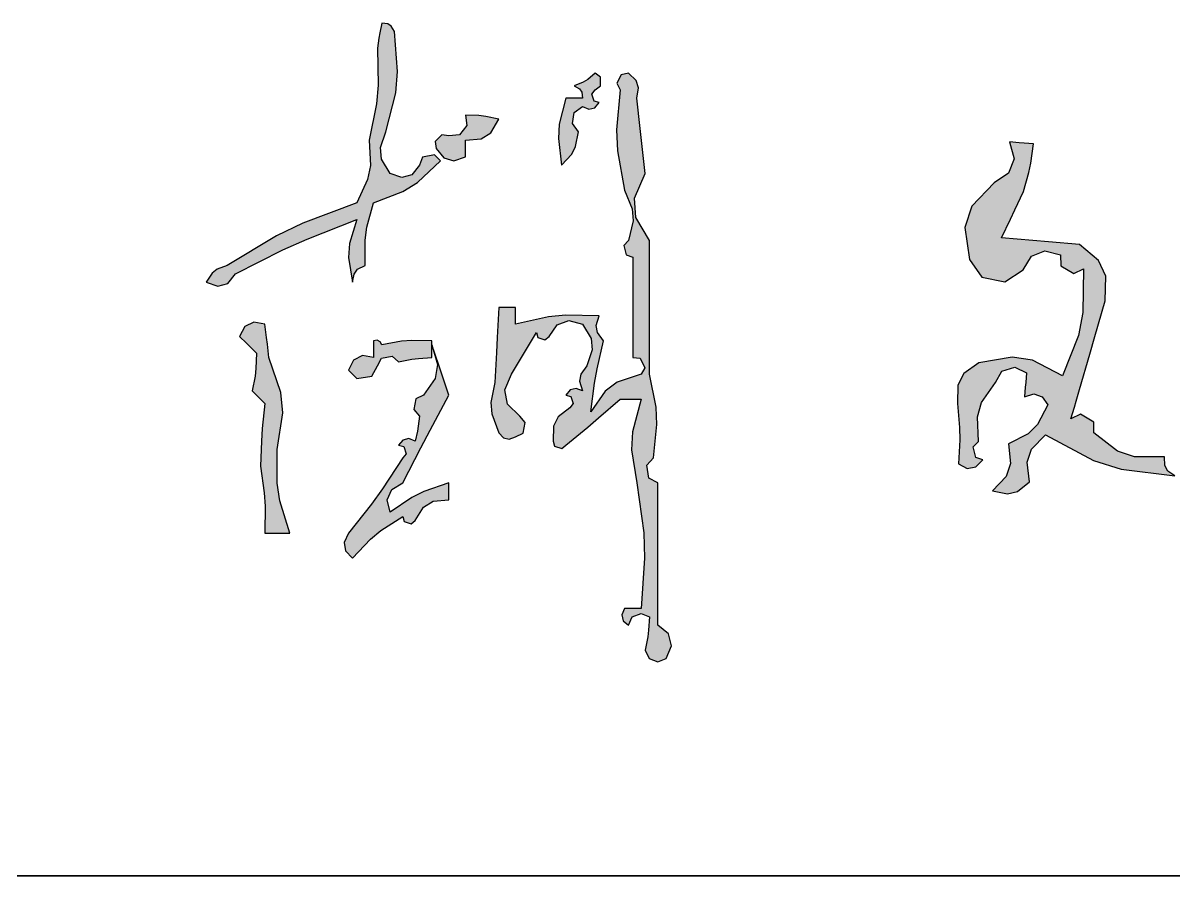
# Model space of a CAD drawing. Extents: x 815029915 to 815825525, y 579155098 to 579748855.
# Drawn here: x 815660487 to 815661588, y 579275181 to 579275998 of the extents above; entities that cross this region are included whole.
import ezdxf

# ---------------------------------------------------------------- set-up
doc = ezdxf.new("R2010")
doc.units = 0
doc.header["$LTSCALE"] = 100
doc.header["$MEASUREMENT"] = 0
doc.layers.add('TK', color=7, linetype='Continuous')
doc.layers.add('签名', color=7, linetype='Continuous')

# ---------------------------------------------------------------- blocks, each defined once
blk = doc.blocks.new('CCIAD-TK-A2-图签')
at = {"layer": 'TK'}
for p, q in [((582.1869927707227, 101.6276953434477), (531.1173481948067, 101.6276953434477)), ((531.1173481948067, 101.6276953434477), (582.1869927707227, 101.6276953434477)), ((531.1173481948067, 101.6276953434477), (582.1869927707227, 101.6276953434477))]:
    blk.add_line(p, q, dxfattribs=at)
blk = doc.blocks.new('fdagdfaf')
h = blk.add_hatch(color=256)
h.paths.add_polyline_path([(4.669371413641366, 7.601334874158645), (4.707513413641364, 7.637297874158643), (4.697558413641366, 7.647378874158643), (4.678094413641365, 7.643485874158643), (4.672782413641364, 7.630351874158641), (4.660110413641365, 7.614586874158642), (4.643249413641366, 7.609769874158643), (4.624160413641366, 7.616459874158643), (4.609992413641366, 7.640520874158642), (4.608091413641366, 7.659529874158642), (4.617214413641366, 7.685920874158658), (4.633596413641366, 7.750796874158648), (4.636523413641365, 7.785931874158642), (4.631106413641365, 7.852624874158643), (4.626051413641366, 7.861273874158646), (4.620196413641366, 7.865176874158644), (4.610268413641365, 7.866516874158643), (4.606727413641363, 7.849991874158631), (4.605332413641361, 7.841621874158635), (4.603322413641366, 7.824840874158634), (4.604203413641366, 7.763469874158649), (4.601364413641365, 7.732233874158638), (4.589430413641367, 7.672028874158642), (4.591219413641364, 7.629564874158645), (4.586575413641365, 7.606347874158642), (4.568592413641366, 7.567837874158643), (4.479099413641363, 7.533979874158642), (4.435352413641369, 7.512811874158644), (4.353265413641365, 7.463647874158643), (4.336586413641363, 7.457458874158642), (4.328234413641368, 7.450777874158643), (4.318535413641365, 7.435863874158644), (4.337624413641365, 7.429172874158643), (4.354485413641366, 7.433989874158644), (4.367157413641365, 7.449755874158643), (4.445991413641374, 7.489528874158641), (4.486448413641361, 7.507664874158642), (4.568592413641365, 7.540053874158644), (4.556616413641366, 7.500038874158641), (4.555088413641367, 7.477113874158645), (4.561646413641366, 7.435863874158643), (4.564181413641364, 7.449521874158641), (4.570081413641365, 7.457389874158643), (4.582484413641366, 7.463647874158643), (4.582437413641365, 7.505692874158648), (4.585315413641366, 7.527273874158641), (4.596376413641365, 7.567837874158643), (4.645417413641367, 7.586362874158644)])
h.paths.add_polyline_path([(4.804757413641364, 7.706758874158643), (4.782801413641366, 7.711198874158643), (4.771562413641364, 7.712603874158644), (4.749189413641365, 7.713704874158643), (4.751282413641366, 7.696037874158643), (4.739100413641364, 7.680809874158643), (4.721405413641365, 7.678974874158643), (4.709746413641366, 7.680711874158643), (4.698829413641366, 7.669795874158643), (4.700567413641365, 7.658135874158644), (4.713239413641366, 7.642370874158643), (4.730100413641365, 7.637553874158644), (4.749189413641366, 7.644243874158643), (4.749189413641366, 7.655357874158644), (4.749189413641366, 7.660914874158643), (4.749189413641366, 7.672028874158643), (4.775294413641365, 7.674385874158643), (4.791199413641366, 7.684325874158644)])
h.paths.add_polyline_path([(4.422726413641366, 7.310834874158646), (4.420160413641374, 7.333087874158582), (4.418770413641368, 7.344203874158691), (4.415780413641365, 7.366402874158643), (4.397416413641366, 7.369590874158643), (4.382571413641366, 7.362168874158644), (4.374103413641365, 7.345564874158644), (4.385217413641366, 7.334451874158643), (4.390774413641365, 7.328894874158643), (4.401887413641365, 7.317780874158642), (4.401010413641366, 7.292636874158634), (4.399605413641363, 7.279990874158631), (4.394941413641366, 7.255266874158643), (4.403277413641366, 7.246931874158643), (4.407444413641366, 7.242763874158643), (4.415780413641367, 7.234428874158644), (4.411698413641369, 7.192859874158666), (4.410306413641364, 7.171980874158628), (4.408833413641366, 7.130237874158645), (4.414979413641365, 7.08612287415864), (4.416385413641366, 7.063638874158638), (4.415780413641367, 7.019101874158643), (4.432450413641366, 7.019101874158643), (4.440785413641365, 7.019101874158643), (4.457456413641365, 7.019101874158643), (4.440969413641365, 7.072818874158644), (4.436617413641366, 7.10183287415865), (4.436618413641365, 7.158022874158635), (4.445697413641366, 7.218723874158643), (4.442602413641365, 7.252765874158642)])
h.paths.add_polyline_path([(4.693621413641365, 7.327505874158643), (4.693621413641365, 7.338618874158643), (4.660171413641365, 7.339320874158643), (4.643140413641365, 7.337901874158643), (4.610268413641366, 7.331672874158643), (4.607251413641366, 7.337103874158642), (4.602531413641366, 7.339463874158644), (4.596376413641366, 7.338618874158643), (4.596376413641366, 7.327505874158643), (4.596376413641366, 7.321948874158643), (4.596376413641365, 7.310834874158643), (4.578013413641365, 7.314022874158643), (4.563168413641366, 7.306600874158643), (4.554700413641364, 7.289996874158644), (4.568580413641365, 7.276091874158643), (4.593891413641366, 7.279707874158643), (4.603322413641356, 7.296942874158636), (4.609614413641366, 7.309635874158643), (4.627363413641365, 7.313185874158643), (4.638052413641364, 7.303888874158643), (4.660080413641368, 7.307958874158643), (4.671269413641363, 7.309356874158643), (4.693621413641365, 7.310834874158643), (4.693621413641365, 7.321948874158643)])
h.paths.add_polyline_path([(4.644998413641367, 7.046885874158643), (4.647164413641366, 7.038370874158643), (4.658995413641366, 7.034426874158643), (4.665836413641366, 7.039939874158644), (4.679395413641367, 7.062371874158644), (4.695299413641364, 7.072312874158643), (4.721405413641365, 7.074669874158643), (4.721405413641365, 7.085783874158643), (4.721405413641365, 7.091340874158643), (4.721405413641365, 7.102453874158644), (4.680214413641363, 7.088504874158642), (4.660035413641368, 7.078414874158646), (4.624160413641365, 7.053831874158643), (4.619322413641365, 7.074430874158643), (4.626745413641365, 7.091750874158643), (4.644998413641365, 7.102453874158644), (4.675152413641301, 7.161012874158545), (4.690435413641323, 7.190188874158637), (4.721405413641365, 7.248320874158642), (4.710291413641366, 7.281661874158643), (4.704734413641367, 7.298331874158643), (4.693621413641368, 7.331672874158628), (4.702961413641365, 7.299188874158646), (4.699100413641364, 7.276019874158642), (4.679729413641366, 7.248320874158644), (4.667035413641364, 7.242028874158644), (4.663485413641365, 7.224280874158644), (4.672782413641366, 7.213590874158643), (4.670773413641364, 7.196809874158629), (4.669378413641366, 7.188439874158657), (4.665836413641366, 7.171914874158643), (4.655242413641366, 7.176272874158643), (4.645349413641366, 7.173799874158643), (4.638052413641365, 7.164968874158643), (4.646567413641365, 7.162802874158643), (4.650511413641367, 7.150971874158643), (4.644998413641369, 7.144129874158648), (4.611269413641373, 7.092476874158637), (4.593129413641361, 7.067360874158635), (4.554700413641367, 7.019101874158648), (4.547746413641366, 7.003697874158644), (4.550073413641366, 6.989741874158643), (4.561646413641366, 6.977425874158643), (4.59138341364137, 7.009036874158644), (4.608543413641366, 7.023336874158642)])
h.paths.add_polyline_path([(4.867271413641365, 7.352510874158645), (4.869437413641367, 7.343995874158643), (4.881268413641365, 7.340052874158643), (4.888109413641367, 7.345564874158643), (4.901641413641365, 7.365069874158644), (4.920658413641366, 7.372200874158643), (4.943678413641366, 7.366402874158643), (4.957846413641365, 7.342341874158642), (4.959747413641365, 7.323332874158644), (4.950624413641364, 7.296942874158645), (4.940704413641363, 7.283259874158642), (4.938731413641366, 7.27142687415864), (4.943678413641365, 7.255266874158643), (4.933083413641366, 7.259625874158643), (4.923190413641365, 7.257151874158643), (4.915893413641364, 7.248320874158643), (4.924408413641365, 7.246154874158643), (4.928352413641364, 7.234323874158643), (4.922839413641372, 7.227482874158645), (4.903039413641366, 7.212464874158645), (4.895189413641364, 7.196764874158644), (4.895055413641365, 7.171914874158649), (4.897221413641364, 7.163399874158644), (4.909052413641366, 7.159455874158643), (4.91589341364139, 7.164968874158636), (4.95222341364143, 7.195280874158702), (4.970284413641352, 7.210563874158649), (5.006192413641366, 7.241374874158644), (5.020084413641365, 7.241374874158644), (5.027030413641366, 7.241374874158644), (5.040922413641366, 7.241374874158644), (5.026723413641364, 7.187578874158651), (5.025214413641364, 7.15739787415864), (5.03397641364136, 7.102453874158651), (5.045334413641365, 7.019832874158634), (5.046753413641364, 6.977267874158646), (5.040922413641365, 6.894073874158643), (5.029808413641366, 6.894073874158643), (5.024251413641366, 6.894073874158643), (5.013138413641365, 6.894073874158643), (5.008779413641365, 6.883478874158643), (5.011252413641366, 6.873585874158644), (5.020084413641366, 6.866288874158643), (5.026407413641365, 6.879849874158643), (5.040883413641366, 6.885639874158644), (5.054814413641366, 6.880180874158643), (5.053336413641366, 6.857829874158637), (5.051938413641361, 6.846640874158607), (5.047868413641366, 6.824612874158644), (5.054191413641366, 6.811052874158643), (5.068667413641366, 6.805261874158643), (5.082598413641365, 6.810720874158643), (5.091315413641365, 6.831908874158643), (5.086369413641366, 6.851695874158644), (5.068706413641365, 6.866288874158644), (5.068706413641365, 6.960754874158643), (5.068706413641365, 7.007987874158643), (5.068706413641366, 7.102453874158644), (5.053804413641366, 7.110425874158643), (5.050249413641366, 7.131755874158644), (5.061760413641366, 7.144129874158645), (5.067200413641366, 7.199501874158643), (5.065750413641367, 7.228498874158648), (5.054814413641365, 7.283050874158639), (5.054814413641365, 7.371959874158643), (5.054814413641365, 7.416414874158644), (5.054814413641365, 7.505323874158642), (5.032063413641365, 7.543616874158643), (5.030062413641366, 7.575632874158643), (5.047868413641366, 7.616459874158645), (5.042311413641366, 7.666471874158644), (5.039533413641365, 7.691476874158643), (5.033976413641366, 7.741488874158644), (5.036654413641364, 7.758855874158641), (5.032646413641364, 7.770877874158644), (5.020084413641365, 7.783164874158643), (5.007924413641365, 7.780608874158643), (5.000940413641367, 7.766641874158643), (5.006192413641365, 7.755380874158642), (5.000101413641365, 7.688919874158646), (5.001539413641366, 7.654399874158646), (5.013138413641363, 7.588675874158643), (5.025965413641367, 7.557776874158642), (5.027620413641365, 7.537920874158643), (5.020084413641366, 7.505323874158645), (5.012475413641365, 7.496759874158643), (5.016286413641367, 7.481514874158643), (5.027030413641365, 7.477539874158643), (5.027030413641366, 7.410857874158643), (5.027030413641366, 7.377516874158643), (5.027030413641367, 7.310834874158643), (5.039384413641366, 7.309505874158643), (5.047271413641365, 7.293731874158643), (5.040922413641365, 7.283050874158643), (5.001408413641364, 7.269802874158643), (4.981352413641364, 7.254760874158643), (4.957570413641365, 7.220536874158642), (4.963819413641364, 7.268090874158654), (4.968003413641367, 7.291798874158646), (4.978408413641366, 7.338618874158642), (4.968488413641363, 7.352301874158644), (4.966515413641365, 7.364134874158642), (4.971462413641366, 7.380294874158643), (4.915627413641365, 7.381408874158643), (4.887049413641365, 7.378550874158643), (4.832541413641365, 7.366402874158643), (4.832541413641366, 7.377516874158643), (4.832541413641366, 7.383073874158643), (4.832541413641365, 7.394186874158643), (4.821427413641365, 7.394186874158643), (4.815871413641366, 7.394186874158643), (4.804757413641366, 7.394186874158643), (4.801993413641366, 7.344174874158643), (4.800604413641366, 7.319169874158643), (4.797811413641366, 7.269158874158637), (4.791579413641365, 7.236287874158644), (4.793170413641364, 7.217192874158642), (4.804757413641366, 7.185806874158644), (4.812403413641364, 7.177275874158643), (4.821780413641365, 7.174931874158643), (4.832541413641365, 7.178860874158643), (4.845150413641365, 7.185319874158643), (4.848642413641364, 7.202777874158643), (4.83948741364137, 7.213590874158639), (4.819226413641365, 7.233396874158642), (4.814510413641364, 7.256974874158641), (4.825595413641365, 7.283050874158647), (4.842266413641365, 7.310834874158643), (4.850601413641366, 7.324726874158643)])
h.paths.add_polyline_path([(4.936731413641365, 7.685920874158644), (4.926980413641364, 7.699723874158643), (4.929976413641366, 7.717702874158643), (4.943678413641365, 7.727596874158643), (4.954272413641367, 7.723237874158643), (4.964165413641365, 7.725710874158644), (4.971462413641365, 7.734542874158643), (4.962947413641366, 7.736707874158643), (4.959003413641366, 7.748538874158643), (4.964516413641369, 7.755380874158644), (4.973335413641365, 7.762142874158643), (4.973335413641365, 7.776402874158644), (4.964516413641366, 7.783164874158643), (4.952328413641364, 7.772491874158643), (4.944939413641368, 7.768057874158644), (4.929785413641365, 7.762326874158643), (4.938434413641366, 7.757271874158643), (4.942338413641367, 7.75141587415864), (4.943678413641365, 7.741488874158644), (4.932564413641366, 7.741488874158644), (4.927007413641366, 7.741488874158644), (4.915893413641365, 7.741488874158644), (4.905104413641366, 7.698273874158645), (4.903622413641364, 7.674573874158643), (4.908947413641366, 7.630351874158643), (4.925639413641365, 7.648762874158642), (4.932018413641364, 7.661520874158642)])
blk.add_hatch(color=256).paths.add_polyline_path([(5.661752673798343, 7.555926201616826), (5.676399064547308, 7.58681353452545), (5.684895692536822, 7.617930148060692), (5.688252669559695, 7.633818422423309), (5.693067569015984, 7.665712668138696), (5.677121068174516, 7.667052876447714), (5.669147100283219, 7.667723040901347), (5.653199164500618, 7.669063369808613), (5.660498376318101, 7.640866290544912), (5.651552737241342, 7.617251234865595), (5.627401234320578, 7.600969012741682), (5.590420706609795, 7.562476137569194), (5.578947321162037, 7.526735459041879), (5.586610029908575, 7.473908289378048), (5.60723520963259, 7.444123037122099), (5.645095146690483, 7.436665153212802), (5.675476264650669, 7.456402109491891), (5.689629759466516, 7.479206646161638), (5.711826540809188, 7.488066498307592), (5.737793453215536, 7.481278674716428), (5.738209063713112, 7.463389822513545), (5.759894101762324, 7.45017000444359), (5.775986386297699, 7.457992335847692), (5.775005594847295, 7.385540585680427), (5.767545431809141, 7.347670724632828), (5.740974026525388, 7.280259866363508), (5.691163791094127, 7.306190188733265), (5.65762076486018, 7.311435563853939), (5.602270851197954, 7.301954543935305), (5.577290277160328, 7.284507904794004), (5.567004108461994, 7.265162998299633), (5.566505819889072, 7.234697862285857), (5.570109727423977, 7.194651030888651), (5.570432137951325, 7.174329277042546), (5.568096166843121, 7.134189175579963), (5.58277224548034, 7.126656649349991), (5.59726779253997, 7.129012059731659), (5.608802246775962, 7.140805575038885), (5.596844818207975, 7.144939116663388), (5.592613643159481, 7.162391424124721), (5.601348171899561, 7.17154455384289), (5.599565937155029, 7.212306775600666), (5.606413389905759, 7.236008576574153), (5.629659128332033, 7.269540214296338), (5.640367573350563, 7.288235473386807), (5.661839600615878, 7.294799316694938), (5.681169984811202, 7.28528603946663), (5.679829655903935, 7.269338103684029), (5.679159612048549, 7.261365570733864), (5.677819283141284, 7.245417634951264), (5.693548172229226, 7.250394804944414), (5.707445684824215, 7.245651682125836), (5.716851447180305, 7.232099711554257), (5.699522287681699, 7.199536128425916), (5.683989637537076, 7.184221727933935), (5.651183677543766, 7.167356176755493), (5.654803227467356, 7.134562315738841), (5.647457920452952, 7.113035289655625), (5.624547951348003, 7.089293283618584), (5.649362877255967, 7.084342149969335), (5.666237010020097, 7.088434057182656), (5.686027464495393, 7.104202747714282), (5.682407793973557, 7.136995173789798), (5.689753100987957, 7.158522199873007), (5.712663070092908, 7.182264205910053), (5.792374597572447, 7.139910549934135), (5.838205288872018, 7.125365186038083), (5.927750917840022, 7.113999841081299), (5.915951171032241, 7.122296402154818), (5.911055263569288, 7.13116879805738), (5.910329741834779, 7.145576495302782), (5.860841256981882, 7.145675041837111), (5.832464467182817, 7.155357579144016), (5.793237554541118, 7.185529903699062), (5.792820388504165, 7.203417441559053), (5.771135350454955, 7.216637259629007), (5.755044500860713, 7.208814807626658), (5.760706118170754, 7.228413987956648), (5.763536926825774, 7.238213578121642), (5.769199979076953, 7.257812637853386), (5.78618626594821, 7.31661005824511), (5.794680126854409, 7.346008708141846), (5.811666413725666, 7.40480612853357), (5.812806304768815, 7.445983163094656), (5.800965082609443, 7.472270079599287), (5.76937010743702, 7.498699850721673), (5.717540033614135, 7.503055859371162), (5.691626431643829, 7.505233743097661), (5.639796357820948, 7.509589751747151), (5.654432945178453, 7.540480798725764)])
for p, q in [((4.610268413641366, 7.866516874158643), (4.606727413641366, 7.849991874158643)), ((4.620196413641365, 7.865176874158644), (4.610268413641366, 7.866516874158643)), ((4.626051413641365, 7.861273874158644), (4.620196413641365, 7.865176874158644)), ((4.631106413641366, 7.852624874158644), (4.626051413641365, 7.861273874158644)), ((4.605332413641365, 7.841621874158643), (4.603322413641365, 7.824840874158643)), ((4.606727413641366, 7.849991874158643), (4.605332413641365, 7.841621874158643)), ((4.636523413641365, 7.785931874158643), (4.631106413641366, 7.852624874158644)), ((4.603322413641365, 7.824840874158643), (4.604203413641365, 7.763469874158643)), ((4.633596413641365, 7.750796874158643), (4.636523413641365, 7.785931874158643)), ((4.964516413641366, 7.783164874158643), (4.952328413641366, 7.772491874158643)), ((4.973335413641365, 7.776402874158643), (4.964516413641366, 7.783164874158643)), ((5.020084413641365, 7.783164874158643), (5.007924413641366, 7.780608874158643)), ((5.032646413641366, 7.770877874158643), (5.020084413641365, 7.783164874158643)), ((4.604203413641365, 7.763469874158643), (4.601364413641365, 7.732233874158643)), ((4.944939413641366, 7.768057874158644), (4.929785413641365, 7.762326874158643)), ((4.952328413641366, 7.772491874158643), (4.944939413641366, 7.768057874158644)), ((4.973335413641365, 7.762142874158643), (4.973335413641365, 7.776402874158643)), ((5.007924413641366, 7.780608874158643), (5.000940413641366, 7.766641874158643)), ((5.000940413641366, 7.766641874158643), (5.006192413641365, 7.755380874158643)), ((5.036654413641365, 7.758855874158643), (5.032646413641366, 7.770877874158643)), ((4.617214413641365, 7.685920874158644), (4.633596413641365, 7.750796874158643)), ((4.929785413641365, 7.762326874158643), (4.938434413641366, 7.757271874158643)), ((4.938434413641366, 7.757271874158643), (4.942338413641366, 7.751415874158643)), ((4.942338413641366, 7.751415874158643), (4.943678413641365, 7.741488874158644)), ((4.959003413641366, 7.748538874158643), (4.964516413641366, 7.755380874158643)), ((4.962947413641366, 7.736707874158643), (4.959003413641366, 7.748538874158643)), ((4.964516413641366, 7.755380874158643), (4.973335413641365, 7.762142874158643)), ((5.006192413641365, 7.755380874158643), (5.000101413641366, 7.688919874158643)), ((5.033976413641366, 7.741488874158644), (5.036654413641365, 7.758855874158643)), ((4.601364413641365, 7.732233874158643), (4.589430413641367, 7.672028874158643)), ((4.915893413641365, 7.741488874158644), (4.905104413641366, 7.698273874158643)), ((4.927007413641366, 7.741488874158644), (4.915893413641365, 7.741488874158644)), ((4.932564413641366, 7.741488874158644), (4.927007413641366, 7.741488874158644)), ((4.929976413641366, 7.717702874158643), (4.943678413641365, 7.727596874158643)), ((4.943678413641365, 7.741488874158644), (4.932564413641366, 7.741488874158644)), ((4.943678413641365, 7.727596874158643), (4.954272413641366, 7.723237874158643)), ((4.954272413641366, 7.723237874158643), (4.964165413641366, 7.725710874158644)), ((4.971462413641365, 7.734542874158643), (4.962947413641366, 7.736707874158643)), ((4.964165413641366, 7.725710874158644), (4.971462413641365, 7.734542874158643)), ((5.039533413641365, 7.691476874158643), (5.033976413641366, 7.741488874158644)), ((4.771562413641366, 7.712603874158644), (4.749189413641366, 7.713704874158643)), ((4.749189413641366, 7.713704874158643), (4.751282413641366, 7.696037874158643)), ((4.782801413641366, 7.711198874158643), (4.771562413641366, 7.712603874158644)), ((4.804757413641365, 7.706758874158643), (4.782801413641366, 7.711198874158643)), ((4.791199413641365, 7.684325874158643), (4.804757413641365, 7.706758874158643)), ((4.926980413641365, 7.699723874158643), (4.929976413641366, 7.717702874158643)), ((4.751282413641366, 7.696037874158643), (4.739100413641365, 7.680809874158643)), ((4.905104413641366, 7.698273874158643), (4.903622413641365, 7.674573874158643)), ((4.936731413641365, 7.685920874158644), (4.926980413641365, 7.699723874158643)), ((5.000101413641366, 7.688919874158643), (5.001539413641366, 7.654399874158643)), ((5.042311413641366, 7.666471874158644), (5.039533413641365, 7.691476874158643)), ((4.589430413641367, 7.672028874158643), (4.591219413641365, 7.629564874158643)), ((4.608091413641366, 7.659529874158643), (4.617214413641365, 7.685920874158644)), ((4.709746413641366, 7.680711874158643), (4.698829413641366, 7.669795874158643)), ((4.698829413641366, 7.669795874158643), (4.700567413641366, 7.658135874158643)), ((4.721405413641365, 7.678974874158643), (4.709746413641366, 7.680711874158643)), ((4.739100413641365, 7.680809874158643), (4.721405413641365, 7.678974874158643)), ((4.749189413641366, 7.672028874158643), (4.775294413641365, 7.674385874158643)), ((4.749189413641366, 7.660914874158643), (4.749189413641366, 7.672028874158643)), ((4.775294413641365, 7.674385874158643), (4.791199413641365, 7.684325874158643)), ((4.903622413641365, 7.674573874158643), (4.908947413641366, 7.630351874158643)), ((4.932018413641366, 7.661520874158644), (4.936731413641365, 7.685920874158644)), ((5.669147100283219, 7.667723040901347), (5.653199164500618, 7.669063369808613)), ((5.653199164500618, 7.669063369808613), (5.660498376318101, 7.640866290544912)), ((5.677121068174516, 7.667052876447714), (5.669147100283219, 7.667723040901347)), ((5.693067569015982, 7.665712668138695), (5.677121068174516, 7.667052876447714)), ((4.609992413641365, 7.640520874158643), (4.608091413641366, 7.659529874158643)), ((4.700567413641366, 7.658135874158643), (4.713239413641366, 7.642370874158643)), ((4.749189413641366, 7.655357874158644), (4.749189413641366, 7.660914874158643)), ((4.749189413641366, 7.644243874158643), (4.749189413641366, 7.655357874158644)), ((4.908947413641366, 7.630351874158643), (4.925639413641365, 7.648762874158643)), ((4.925639413641365, 7.648762874158643), (4.932018413641366, 7.661520874158644)), ((5.001539413641366, 7.654399874158643), (5.013138413641364, 7.588675874158643)), ((5.047868413641366, 7.616459874158643), (5.042311413641366, 7.666471874158644)), ((5.688252669559692, 7.633818422423302), (5.693067569015982, 7.665712668138695)), ((4.591219413641365, 7.629564874158643), (4.586575413641366, 7.606347874158643)), ((4.624160413641365, 7.616459874158643), (4.609992413641365, 7.640520874158643)), ((4.672782413641366, 7.630351874158643), (4.660110413641366, 7.614586874158642)), ((4.669371413641365, 7.601334874158643), (4.707513413641365, 7.637297874158643)), ((4.678094413641366, 7.643485874158643), (4.672782413641366, 7.630351874158643)), ((4.697558413641366, 7.647378874158643), (4.678094413641366, 7.643485874158643)), ((4.707513413641365, 7.637297874158643), (4.697558413641366, 7.647378874158643)), ((4.713239413641366, 7.642370874158643), (4.730100413641365, 7.637553874158644)), ((4.730100413641365, 7.637553874158644), (4.749189413641366, 7.644243874158643)), ((5.660498376318101, 7.640866290544912), (5.651552737241342, 7.617251234865593)), ((5.684895692536823, 7.617930148060693), (5.688252669559692, 7.633818422423302)), ((4.643249413641366, 7.609769874158643), (4.624160413641365, 7.616459874158643)), ((4.660110413641366, 7.614586874158642), (4.643249413641366, 7.609769874158643)), ((5.030062413641366, 7.575632874158644), (5.047868413641366, 7.616459874158643)), ((5.651552737241342, 7.617251234865593), (5.627401234320578, 7.600969012741682)), ((5.676399064547306, 7.586813534525442), (5.684895692536823, 7.617930148060693)), ((4.586575413641366, 7.606347874158643), (4.568592413641365, 7.567837874158643)), ((4.645417413641365, 7.586362874158643), (4.669371413641365, 7.601334874158643)), ((5.627401234320578, 7.600969012741682), (5.590420706609795, 7.562476137569194)), ((4.596376413641366, 7.567837874158643), (4.645417413641365, 7.586362874158643)), ((5.013138413641364, 7.588675874158643), (5.025965413641366, 7.557776874158643)), ((5.032063413641366, 7.543616874158643), (5.030062413641366, 7.575632874158644)), ((5.661752673798343, 7.555926201616826), (5.676399064547306, 7.586813534525442)), ((4.568592413641365, 7.567837874158643), (4.479099413641364, 7.533979874158643)), ((4.585315413641366, 7.527273874158643), (4.596376413641366, 7.567837874158643)), ((5.025965413641366, 7.557776874158643), (5.027620413641365, 7.537920874158643)), ((5.590420706609795, 7.562476137569194), (5.578947321162037, 7.52673545904188)), ((5.654432945178453, 7.540480798725764), (5.661752673798343, 7.555926201616826)), ((4.479099413641364, 7.533979874158643), (4.435352413641365, 7.512811874158642)), ((4.486448413641366, 7.507664874158643), (4.568592413641365, 7.540053874158644)), ((4.568592413641365, 7.540053874158644), (4.556616413641366, 7.500038874158643)), ((5.027620413641365, 7.537920874158643), (5.020084413641365, 7.505323874158643)), ((5.054814413641365, 7.505323874158643), (5.032063413641366, 7.543616874158643)), ((5.639796357820948, 7.50958975174715), (5.654432945178453, 7.540480798725764)), ((4.582437413641365, 7.505692874158643), (4.585315413641366, 7.527273874158643)), ((5.578947321162037, 7.52673545904188), (5.586610029908575, 7.473908289378047)), ((4.435352413641365, 7.512811874158642), (4.353265413641365, 7.463647874158643)), ((4.445991413641366, 7.489528874158643), (4.486448413641366, 7.507664874158643)), ((4.556616413641366, 7.500038874158643), (4.555088413641366, 7.477113874158643)), ((4.582484413641366, 7.463647874158643), (4.582437413641365, 7.505692874158643)), ((5.020084413641365, 7.505323874158643), (5.012475413641365, 7.496759874158643)), ((5.012475413641365, 7.496759874158643), (5.016286413641366, 7.481514874158643)), ((5.054814413641365, 7.416414874158644), (5.054814413641365, 7.505323874158643)), ((5.691626431643829, 7.50523374309766), (5.639796357820948, 7.50958975174715)), ((5.717540033614135, 7.503055859371162), (5.691626431643829, 7.50523374309766)), ((5.769370107437021, 7.498699850721671), (5.717540033614135, 7.503055859371162)), ((5.800965082609443, 7.472270079599281), (5.769370107437021, 7.498699850721671)), ((4.367157413641365, 7.449755874158643), (4.445991413641366, 7.489528874158643)), ((4.555088413641366, 7.477113874158643), (4.561646413641366, 7.435863874158644)), ((5.016286413641366, 7.481514874158643), (5.027030413641366, 7.477539874158643)), ((5.027030413641366, 7.477539874158643), (5.027030413641366, 7.410857874158643)), ((5.675476264650669, 7.456402109491891), (5.689629759466516, 7.479206646161638)), ((5.689629759466516, 7.479206646161638), (5.711826540809184, 7.488066498307591)), ((5.711826540809184, 7.488066498307591), (5.737793453215536, 7.481278674716428)), ((5.737793453215536, 7.481278674716428), (5.738209063713112, 7.463389822513543)), ((4.336586413641365, 7.457458874158643), (4.328234413641367, 7.450777874158643)), ((4.353265413641365, 7.463647874158643), (4.336586413641365, 7.457458874158643)), ((4.564181413641366, 7.449521874158643), (4.570081413641365, 7.457389874158643)), ((4.570081413641365, 7.457389874158643), (4.582484413641366, 7.463647874158643)), ((5.586610029908575, 7.473908289378047), (5.607235209632591, 7.444123037122099)), ((5.738209063713112, 7.463389822513543), (5.75989410176232, 7.450170004443588)), ((5.75989410176232, 7.450170004443588), (5.775986386297699, 7.457992335847692)), ((5.775986386297699, 7.457992335847692), (5.775005594847295, 7.385540585680424)), ((5.812806304768815, 7.445983163094656), (5.800965082609443, 7.472270079599281)), ((4.328234413641367, 7.450777874158643), (4.318535413641365, 7.435863874158644)), ((4.354485413641365, 7.433989874158644), (4.367157413641365, 7.449755874158643)), ((4.561646413641366, 7.435863874158644), (4.564181413641366, 7.449521874158643)), ((5.607235209632591, 7.444123037122099), (5.645095146690483, 7.436665153212801)), ((5.645095146690483, 7.436665153212801), (5.675476264650669, 7.456402109491891)), ((5.811666413725666, 7.404806128533568), (5.812806304768815, 7.445983163094656)), ((4.318535413641365, 7.435863874158644), (4.337624413641365, 7.429172874158643)), ((4.337624413641365, 7.429172874158643), (4.354485413641365, 7.433989874158644)), ((5.027030413641366, 7.410857874158643), (5.027030413641366, 7.377516874158643)), ((5.054814413641365, 7.371959874158643), (5.054814413641365, 7.416414874158644)), ((5.794680126854409, 7.346008708141846), (5.811666413725666, 7.404806128533568)), ((4.804757413641365, 7.394186874158643), (4.801993413641366, 7.344174874158643)), ((4.815871413641366, 7.394186874158643), (4.804757413641365, 7.394186874158643)), ((4.821427413641365, 7.394186874158643), (4.815871413641366, 7.394186874158643)), ((4.832541413641366, 7.394186874158643), (4.821427413641365, 7.394186874158643)), ((4.832541413641366, 7.383073874158643), (4.832541413641366, 7.394186874158643)), ((4.832541413641366, 7.377516874158643), (4.832541413641366, 7.383073874158643)), ((4.915627413641365, 7.381408874158643), (4.887049413641366, 7.378550874158643)), ((4.971462413641365, 7.380294874158643), (4.915627413641365, 7.381408874158643)), ((4.966515413641366, 7.364134874158643), (4.971462413641365, 7.380294874158643)), ((5.775005594847295, 7.385540585680424), (5.76754543180914, 7.347670724632828)), ((4.382571413641365, 7.362168874158643), (4.374103413641365, 7.345564874158644)), ((4.397416413641366, 7.369590874158643), (4.382571413641365, 7.362168874158643)), ((4.415780413641366, 7.366402874158643), (4.397416413641366, 7.369590874158643)), ((4.418770413641365, 7.344203874158644), (4.415780413641366, 7.366402874158643)), ((4.887049413641366, 7.378550874158643), (4.832541413641366, 7.366402874158643)), ((4.832541413641366, 7.366402874158643), (4.832541413641366, 7.377516874158643)), ((4.888109413641367, 7.345564874158644), (4.901641413641366, 7.365069874158643)), ((4.901641413641366, 7.365069874158643), (4.920658413641366, 7.372200874158643)), ((4.920658413641366, 7.372200874158643), (4.943678413641365, 7.366402874158643)), ((4.943678413641365, 7.366402874158643), (4.957846413641365, 7.342341874158643)), ((4.968488413641365, 7.352301874158643), (4.966515413641366, 7.364134874158643)), ((5.027030413641366, 7.377516874158643), (5.027030413641366, 7.310834874158643)), ((5.054814413641365, 7.283050874158643), (5.054814413641365, 7.371959874158643)), ((4.374103413641365, 7.345564874158644), (4.385217413641366, 7.334451874158643)), ((4.420160413641366, 7.333087874158643), (4.418770413641365, 7.344203874158644)), ((4.801993413641366, 7.344174874158643), (4.800604413641366, 7.319169874158643)), ((4.850601413641366, 7.324726874158643), (4.867271413641365, 7.352510874158644)), ((4.867271413641365, 7.352510874158644), (4.869437413641366, 7.343995874158643)), ((4.869437413641366, 7.343995874158643), (4.881268413641365, 7.340052874158643)), ((4.881268413641365, 7.340052874158643), (4.888109413641367, 7.345564874158644)), ((4.957846413641365, 7.342341874158643), (4.959747413641365, 7.323332874158644)), ((4.978408413641366, 7.338618874158643), (4.968488413641365, 7.352301874158643)), ((5.76754543180914, 7.347670724632828), (5.740974026525388, 7.280259866363508)), ((5.78618626594821, 7.316610058245109), (5.794680126854409, 7.346008708141846)), ((4.385217413641366, 7.334451874158643), (4.390774413641365, 7.328894874158643)), ((4.390774413641365, 7.328894874158643), (4.401887413641365, 7.317780874158643)), ((4.422726413641366, 7.310834874158643), (4.420160413641366, 7.333087874158643)), ((4.602531413641366, 7.339463874158644), (4.596376413641366, 7.338618874158643)), ((4.596376413641366, 7.338618874158643), (4.596376413641366, 7.327505874158643)), ((4.596376413641366, 7.327505874158643), (4.596376413641366, 7.321948874158643)), ((4.607251413641366, 7.337103874158643), (4.602531413641366, 7.339463874158644)), ((4.610268413641366, 7.331672874158643), (4.607251413641366, 7.337103874158643)), ((4.643140413641365, 7.337901874158643), (4.610268413641366, 7.331672874158643)), ((4.660171413641365, 7.339320874158643), (4.643140413641365, 7.337901874158643)), ((4.693621413641365, 7.338618874158643), (4.660171413641365, 7.339320874158643)), ((4.693621413641365, 7.327505874158643), (4.693621413641365, 7.338618874158643)), ((4.704734413641367, 7.298331874158643), (4.693621413641365, 7.331672874158643)), ((4.693621413641365, 7.331672874158643), (4.702961413641365, 7.299188874158643)), ((4.693621413641365, 7.321948874158643), (4.693621413641365, 7.327505874158643)), ((4.842266413641365, 7.310834874158643), (4.850601413641366, 7.324726874158643)), ((4.959747413641365, 7.323332874158644), (4.950624413641366, 7.296942874158644)), ((4.968003413641366, 7.291798874158643), (4.978408413641366, 7.338618874158643)), ((4.401887413641365, 7.317780874158643), (4.401010413641366, 7.292636874158643)), ((4.442602413641366, 7.252765874158643), (4.422726413641366, 7.310834874158643)), ((4.563168413641366, 7.306600874158643), (4.554700413641365, 7.289996874158644)), ((4.578013413641365, 7.314022874158643), (4.563168413641366, 7.306600874158643)), ((4.596376413641366, 7.310834874158643), (4.578013413641365, 7.314022874158643)), ((4.596376413641366, 7.321948874158643), (4.596376413641366, 7.310834874158643)), ((4.603322413641365, 7.296942874158644), (4.609614413641365, 7.309635874158643)), ((4.609614413641365, 7.309635874158643), (4.627363413641365, 7.313185874158643)), ((4.627363413641365, 7.313185874158643), (4.638052413641365, 7.303888874158643)), ((4.638052413641365, 7.303888874158643), (4.660080413641365, 7.307958874158643)), ((4.660080413641365, 7.307958874158643), (4.671269413641365, 7.309356874158643)), ((4.671269413641365, 7.309356874158643), (4.693621413641365, 7.310834874158643)), ((4.693621413641365, 7.310834874158643), (4.693621413641365, 7.321948874158643)), ((4.800604413641366, 7.319169874158643), (4.797811413641366, 7.269158874158643)), ((4.825595413641365, 7.283050874158643), (4.842266413641365, 7.310834874158643)), ((5.027030413641366, 7.310834874158643), (5.039384413641367, 7.309505874158643)), ((5.039384413641367, 7.309505874158643), (5.047271413641365, 7.293731874158643)), ((5.65762076486018, 7.311435563853937), (5.602270851197952, 7.301954543935304)), ((5.691163791094127, 7.306190188733265), (5.65762076486018, 7.311435563853937)), ((5.740974026525388, 7.280259866363508), (5.691163791094127, 7.306190188733265)), ((5.769199979076953, 7.257812637853386), (5.78618626594821, 7.316610058245109)), ((4.401010413641366, 7.292636874158643), (4.399605413641366, 7.279990874158643)), ((4.554700413641365, 7.289996874158644), (4.568580413641365, 7.276091874158643)), ((4.593891413641366, 7.279707874158643), (4.603322413641365, 7.296942874158644)), ((4.702961413641365, 7.299188874158643), (4.699100413641366, 7.276019874158643)), ((4.710291413641366, 7.281661874158643), (4.704734413641367, 7.298331874158643)), ((4.950624413641366, 7.296942874158644), (4.940704413641365, 7.283259874158643)), ((4.963819413641366, 7.268090874158643), (4.968003413641366, 7.291798874158643)), ((5.047271413641365, 7.293731874158643), (5.040922413641365, 7.283050874158643)), ((5.577290277160328, 7.284507904794003), (5.567004108461997, 7.265162998299633)), ((5.602270851197952, 7.301954543935304), (5.577290277160328, 7.284507904794003)), ((5.629659128332037, 7.269540214296344), (5.640367573350563, 7.288235473386808)), ((5.640367573350563, 7.288235473386808), (5.661839600615874, 7.294799316694938)), ((5.661839600615874, 7.294799316694938), (5.6811699848112, 7.285286039466629)), ((5.6811699848112, 7.285286039466629), (5.679829655903935, 7.269338103684029)), ((4.399605413641366, 7.279990874158643), (4.394941413641366, 7.255266874158643)), ((4.568580413641365, 7.276091874158643), (4.593891413641366, 7.279707874158643)), ((4.699100413641366, 7.276019874158643), (4.679729413641365, 7.248320874158643)), ((4.721405413641365, 7.248320874158643), (4.710291413641366, 7.281661874158643)), ((4.797811413641366, 7.269158874158643), (4.791579413641365, 7.236287874158643)), ((4.814510413641365, 7.256974874158644), (4.825595413641365, 7.283050874158643)), ((4.940704413641365, 7.283259874158643), (4.938731413641365, 7.271426874158643)), ((4.938731413641365, 7.271426874158643), (4.943678413641365, 7.255266874158643)), ((4.957570413641365, 7.220536874158642), (4.963819413641366, 7.268090874158643)), ((5.001408413641366, 7.269802874158644), (4.981352413641366, 7.254760874158643)), ((5.040922413641365, 7.283050874158643), (5.001408413641366, 7.269802874158644)), ((5.065750413641366, 7.228498874158643), (5.054814413641365, 7.283050874158643)), ((5.606413389905757, 7.236008576574151), (5.629659128332037, 7.269540214296344)), ((5.679829655903935, 7.269338103684029), (5.679159612048549, 7.261365570733864)), ((4.394941413641366, 7.255266874158643), (4.403277413641366, 7.246931874158643)), ((4.403277413641366, 7.246931874158643), (4.407444413641366, 7.242763874158643)), ((4.445697413641366, 7.218723874158643), (4.442602413641366, 7.252765874158643)), ((4.679729413641365, 7.248320874158643), (4.667035413641365, 7.242028874158644)), ((4.690435413641366, 7.190188874158643), (4.721405413641365, 7.248320874158643)), ((4.819226413641365, 7.233396874158643), (4.814510413641365, 7.256974874158644)), ((4.923190413641366, 7.257151874158643), (4.915893413641365, 7.248320874158643)), ((4.915893413641365, 7.248320874158643), (4.924408413641366, 7.246154874158643)), ((4.933083413641366, 7.259625874158643), (4.923190413641366, 7.257151874158643)), ((4.943678413641365, 7.255266874158643), (4.933083413641366, 7.259625874158643)), ((4.981352413641366, 7.254760874158643), (4.957570413641365, 7.220536874158642)), ((5.567004108461997, 7.265162998299633), (5.566505819889072, 7.234697862285852)), ((5.679159612048549, 7.261365570733864), (5.677819283141284, 7.245417634951264)), ((5.677819283141284, 7.245417634951264), (5.69354817222923, 7.250394804944415)), ((5.69354817222923, 7.250394804944415), (5.707445684824219, 7.245651682125833)), ((5.763536926825774, 7.238213578121642), (5.769199979076953, 7.257812637853386)), ((4.407444413641366, 7.242763874158643), (4.415780413641366, 7.234428874158644)), ((4.415780413641366, 7.234428874158644), (4.411698413641366, 7.192859874158644)), ((4.667035413641365, 7.242028874158644), (4.663485413641366, 7.224280874158644)), ((4.791579413641365, 7.236287874158643), (4.793170413641365, 7.217192874158643)), ((4.839487413641367, 7.213590874158643), (4.819226413641365, 7.233396874158643)), ((4.922839413641366, 7.227482874158643), (4.903039413641366, 7.212464874158644)), ((4.928352413641365, 7.234323874158643), (4.922839413641366, 7.227482874158643)), ((4.924408413641366, 7.246154874158643), (4.928352413641365, 7.234323874158643)), ((4.970284413641366, 7.210563874158643), (5.006192413641365, 7.241374874158644)), ((5.006192413641365, 7.241374874158644), (5.020084413641365, 7.241374874158644)), ((5.020084413641365, 7.241374874158644), (5.027030413641366, 7.241374874158644)), ((5.040922413641365, 7.241374874158644), (5.026723413641365, 7.187578874158643)), ((5.027030413641366, 7.241374874158644), (5.040922413641365, 7.241374874158644)), ((5.067200413641366, 7.199501874158643), (5.065750413641366, 7.228498874158643)), ((5.566505819889072, 7.234697862285852), (5.570109727423977, 7.194651030888643)), ((5.599565937155029, 7.21230677560067), (5.606413389905757, 7.236008576574151)), ((5.716851447180305, 7.232099711554257), (5.699522287681697, 7.199536128425915)), ((5.707445684824219, 7.245651682125833), (5.716851447180305, 7.232099711554257)), ((5.755044500860713, 7.208814807626658), (5.760706118170754, 7.228413987956648)), ((5.760706118170754, 7.228413987956648), (5.763536926825774, 7.238213578121642)), ((4.436618413641366, 7.158022874158643), (4.445697413641366, 7.218723874158643)), ((4.663485413641366, 7.224280874158644), (4.672782413641366, 7.213590874158643)), ((4.672782413641366, 7.213590874158643), (4.670773413641365, 7.196809874158643)), ((4.793170413641365, 7.217192874158643), (4.804757413641365, 7.185806874158644)), ((4.848642413641365, 7.202777874158643), (4.839487413641367, 7.213590874158643)), ((4.903039413641366, 7.212464874158644), (4.895189413641365, 7.196764874158643)), ((4.952223413641367, 7.195280874158643), (4.970284413641366, 7.210563874158643)), ((5.601348171899559, 7.171544553842889), (5.599565937155029, 7.21230677560067)), ((5.771135350454955, 7.216637259629008), (5.755044500860713, 7.208814807626658)), ((5.792820388504165, 7.203417441559054), (5.771135350454955, 7.216637259629008)), ((4.411698413641366, 7.192859874158644), (4.410306413641365, 7.171980874158643)), ((4.670773413641365, 7.196809874158643), (4.669378413641365, 7.188439874158643)), ((4.675152413641365, 7.161012874158643), (4.690435413641366, 7.190188874158643)), ((4.845150413641365, 7.185319874158643), (4.848642413641365, 7.202777874158643)), ((4.895189413641365, 7.196764874158643), (4.895055413641366, 7.171914874158643)), ((4.915893413641365, 7.164968874158643), (4.952223413641367, 7.195280874158643)), ((5.061760413641366, 7.144129874158643), (5.067200413641366, 7.199501874158643)), ((5.570109727423977, 7.194651030888643), (5.570432137951325, 7.174329277042543)), ((5.699522287681697, 7.199536128425915), (5.683989637537076, 7.184221727933934)), ((5.79323755454112, 7.185529903699058), (5.792820388504165, 7.203417441559054)), ((4.410306413641365, 7.171980874158643), (4.408833413641366, 7.130237874158643)), ((4.645349413641366, 7.173799874158643), (4.638052413641365, 7.164968874158643)), ((4.655242413641366, 7.176272874158643), (4.645349413641366, 7.173799874158643)), ((4.665836413641365, 7.171914874158643), (4.655242413641366, 7.176272874158643)), ((4.669378413641365, 7.188439874158643), (4.665836413641365, 7.171914874158643)), ((4.804757413641365, 7.185806874158644), (4.812403413641364, 7.177275874158643)), ((4.812403413641364, 7.177275874158643), (4.821780413641365, 7.174931874158643)), ((4.821780413641365, 7.174931874158643), (4.832541413641366, 7.178860874158643)), ((4.832541413641366, 7.178860874158643), (4.845150413641365, 7.185319874158643)), ((4.895055413641366, 7.171914874158643), (4.897221413641365, 7.163399874158643)), ((5.026723413641365, 7.187578874158643), (5.025214413641365, 7.157397874158643)), ((5.570432137951325, 7.174329277042543), (5.568096166843121, 7.134189175579961)), ((5.592613643159485, 7.162391424124721), (5.601348171899559, 7.171544553842889)), ((5.683989637537076, 7.184221727933934), (5.651183677543766, 7.167356176755493)), ((5.689753100987961, 7.158522199873008), (5.71266307009291, 7.182264205910052)), ((5.71266307009291, 7.182264205910052), (5.792374597572451, 7.139910549934132)), ((5.832464467182817, 7.155357579144013), (5.79323755454112, 7.185529903699058)), ((4.436617413641365, 7.101832874158643), (4.436618413641366, 7.158022874158643)), ((4.638052413641365, 7.164968874158643), (4.646567413641366, 7.162802874158643)), ((4.644998413641366, 7.102453874158644), (4.675152413641365, 7.161012874158643)), ((4.650511413641366, 7.150971874158643), (4.644998413641366, 7.144129874158643)), ((4.646567413641366, 7.162802874158643), (4.650511413641366, 7.150971874158643)), ((4.897221413641365, 7.163399874158643), (4.909052413641366, 7.159455874158643)), ((4.909052413641366, 7.159455874158643), (4.915893413641365, 7.164968874158643)), ((5.025214413641365, 7.157397874158643), (5.033976413641366, 7.102453874158644)), ((5.596844818207975, 7.144939116663386), (5.592613643159485, 7.162391424124721)), ((5.651183677543766, 7.167356176755493), (5.654803227467356, 7.13456231573884)), ((5.682407793973553, 7.136995173789795), (5.689753100987961, 7.158522199873008)), ((5.860841256981885, 7.145675041837111), (5.832464467182817, 7.155357579144013)), ((4.644998413641366, 7.144129874158643), (4.611269413641367, 7.092476874158643)), ((5.050249413641366, 7.131755874158643), (5.061760413641366, 7.144129874158643)), ((5.053804413641366, 7.110425874158643), (5.050249413641366, 7.131755874158643)), ((5.568096166843121, 7.134189175579961), (5.58277224548034, 7.126656649349989)), ((5.608802246775964, 7.140805575038886), (5.596844818207975, 7.144939116663386)), ((5.59726779253997, 7.12901205973166), (5.608802246775964, 7.140805575038886)), ((5.654803227467356, 7.13456231573884), (5.647457920452952, 7.113035289655627)), ((5.686027464495393, 7.104202747714281), (5.682407793973553, 7.136995173789795)), ((5.792374597572451, 7.139910549934132), (5.838205288872025, 7.125365186038081)), ((5.910329741834779, 7.145576495302783), (5.860841256981885, 7.145675041837111)), ((5.911055263569288, 7.131168798057379), (5.910329741834779, 7.145576495302783)), ((4.408833413641366, 7.130237874158643), (4.414979413641365, 7.086122874158643)), ((5.58277224548034, 7.126656649349989), (5.59726779253997, 7.12901205973166)), ((5.647457920452952, 7.113035289655627), (5.624547951348003, 7.089293283618584)), ((5.838205288872025, 7.125365186038081), (5.927750917840022, 7.113999841081299)), ((5.915951171032241, 7.122296402154817), (5.911055263569288, 7.131168798057379)), ((5.927750917840022, 7.113999841081299), (5.915951171032241, 7.122296402154817)), ((4.440969413641366, 7.072818874158643), (4.436617413641365, 7.101832874158643)), ((4.626745413641364, 7.091750874158643), (4.644998413641366, 7.102453874158644)), ((4.721405413641365, 7.102453874158644), (4.680214413641366, 7.088504874158643)), ((4.721405413641365, 7.091340874158643), (4.721405413641365, 7.102453874158644)), ((5.033976413641366, 7.102453874158644), (5.045334413641365, 7.019832874158643)), ((5.068706413641365, 7.102453874158644), (5.053804413641366, 7.110425874158643)), ((5.068706413641365, 7.007987874158643), (5.068706413641365, 7.102453874158644)), ((5.666237010020099, 7.088434057182655), (5.686027464495393, 7.104202747714281)), ((4.414979413641365, 7.086122874158643), (4.416385413641365, 7.063638874158643)), ((4.611269413641367, 7.092476874158643), (4.593129413641366, 7.067360874158643)), ((4.619322413641365, 7.074430874158643), (4.626745413641364, 7.091750874158643)), ((4.624160413641365, 7.053831874158643), (4.619322413641365, 7.074430874158643)), ((4.660035413641365, 7.078414874158644), (4.624160413641365, 7.053831874158643)), ((4.680214413641366, 7.088504874158643), (4.660035413641365, 7.078414874158644)), ((4.695299413641365, 7.072312874158643), (4.721405413641365, 7.074669874158643)), ((4.721405413641365, 7.085783874158643), (4.721405413641365, 7.091340874158643)), ((4.721405413641365, 7.074669874158643), (4.721405413641365, 7.085783874158643)), ((5.624547951348003, 7.089293283618584), (5.649362877255966, 7.084342149969336)), ((5.649362877255966, 7.084342149969336), (5.666237010020099, 7.088434057182655)), ((4.416385413641365, 7.063638874158643), (4.415780413641366, 7.019101874158643)), ((4.457456413641365, 7.019101874158643), (4.440969413641366, 7.072818874158643)), ((4.593129413641366, 7.067360874158643), (4.554700413641365, 7.019101874158643)), ((4.665836413641365, 7.039939874158644), (4.679395413641366, 7.062371874158644)), ((4.679395413641366, 7.062371874158644), (4.695299413641365, 7.072312874158643)), ((4.608543413641366, 7.023336874158643), (4.644998413641366, 7.046885874158644)), ((4.644998413641366, 7.046885874158644), (4.647164413641365, 7.038370874158643)), ((4.647164413641365, 7.038370874158643), (4.658995413641366, 7.034426874158643)), ((4.658995413641366, 7.034426874158643), (4.665836413641365, 7.039939874158644)), ((4.415780413641366, 7.019101874158643), (4.432450413641366, 7.019101874158643)), ((4.432450413641366, 7.019101874158643), (4.440785413641365, 7.019101874158643)), ((4.440785413641365, 7.019101874158643), (4.457456413641365, 7.019101874158643)), ((4.554700413641365, 7.019101874158643), (4.547746413641365, 7.003697874158643)), ((4.591383413641365, 7.009036874158642), (4.608543413641366, 7.023336874158643)), ((5.045334413641365, 7.019832874158643), (5.046753413641365, 6.977267874158644)), ((4.547746413641365, 7.003697874158643), (4.550073413641366, 6.989741874158643)), ((4.561646413641366, 6.977425874158643), (4.591383413641365, 7.009036874158642)), ((5.068706413641365, 6.960754874158643), (5.068706413641365, 7.007987874158643)), ((4.550073413641366, 6.989741874158643), (4.561646413641366, 6.977425874158643)), ((5.046753413641365, 6.977267874158644), (5.040922413641365, 6.894073874158643)), ((5.068706413641365, 6.866288874158643), (5.068706413641365, 6.960754874158643)), ((5.013138413641364, 6.894073874158643), (5.008779413641365, 6.883478874158643)), ((5.008779413641365, 6.883478874158643), (5.011252413641365, 6.873585874158644)), ((5.024251413641366, 6.894073874158643), (5.013138413641364, 6.894073874158643)), ((5.029808413641366, 6.894073874158643), (5.024251413641366, 6.894073874158643)), ((5.026407413641365, 6.879849874158643), (5.040883413641366, 6.885639874158644)), ((5.040922413641365, 6.894073874158643), (5.029808413641366, 6.894073874158643)), ((5.040883413641366, 6.885639874158644), (5.054814413641365, 6.880180874158643)), ((5.011252413641365, 6.873585874158644), (5.020084413641365, 6.866288874158643)), ((5.020084413641365, 6.866288874158643), (5.026407413641365, 6.879849874158643)), ((5.054814413641365, 6.880180874158643), (5.053336413641366, 6.857829874158643)), ((5.086369413641366, 6.851695874158644), (5.068706413641365, 6.866288874158643)), ((5.051938413641365, 6.846640874158643), (5.047868413641366, 6.824612874158643)), ((5.053336413641366, 6.857829874158643), (5.051938413641365, 6.846640874158643)), ((5.091315413641366, 6.831908874158643), (5.086369413641366, 6.851695874158644)), ((5.082598413641366, 6.810720874158643), (5.091315413641366, 6.831908874158643)), ((5.047868413641366, 6.824612874158643), (5.054191413641366, 6.811052874158643)), ((5.054191413641366, 6.811052874158643), (5.068667413641366, 6.805261874158643)), ((5.068667413641366, 6.805261874158643), (5.082598413641366, 6.810720874158643))]:
    blk.add_line(p, q)

msp = doc.modelspace()

# ---------------------------------------------------------------- block references
at = {"layer": 'TK', "xscale": 100, "yscale": 100, "zscale": 100}
msp.add_blockref('CCIAD-TK-A2-图签', (815604433.1961247, 579265018.5703069), dxfattribs=at)
at = {"layer": '签名', "linetype": 'Continuous', "xscale": 576.0000000001977, "yscale": 576.0000000001977, "zscale": 576.0000000001977}
msp.add_blockref('fdagdfaf', (815658174.492732, 579271466.4117854), dxfattribs=at)

doc.saveas('drawing.dxf')
